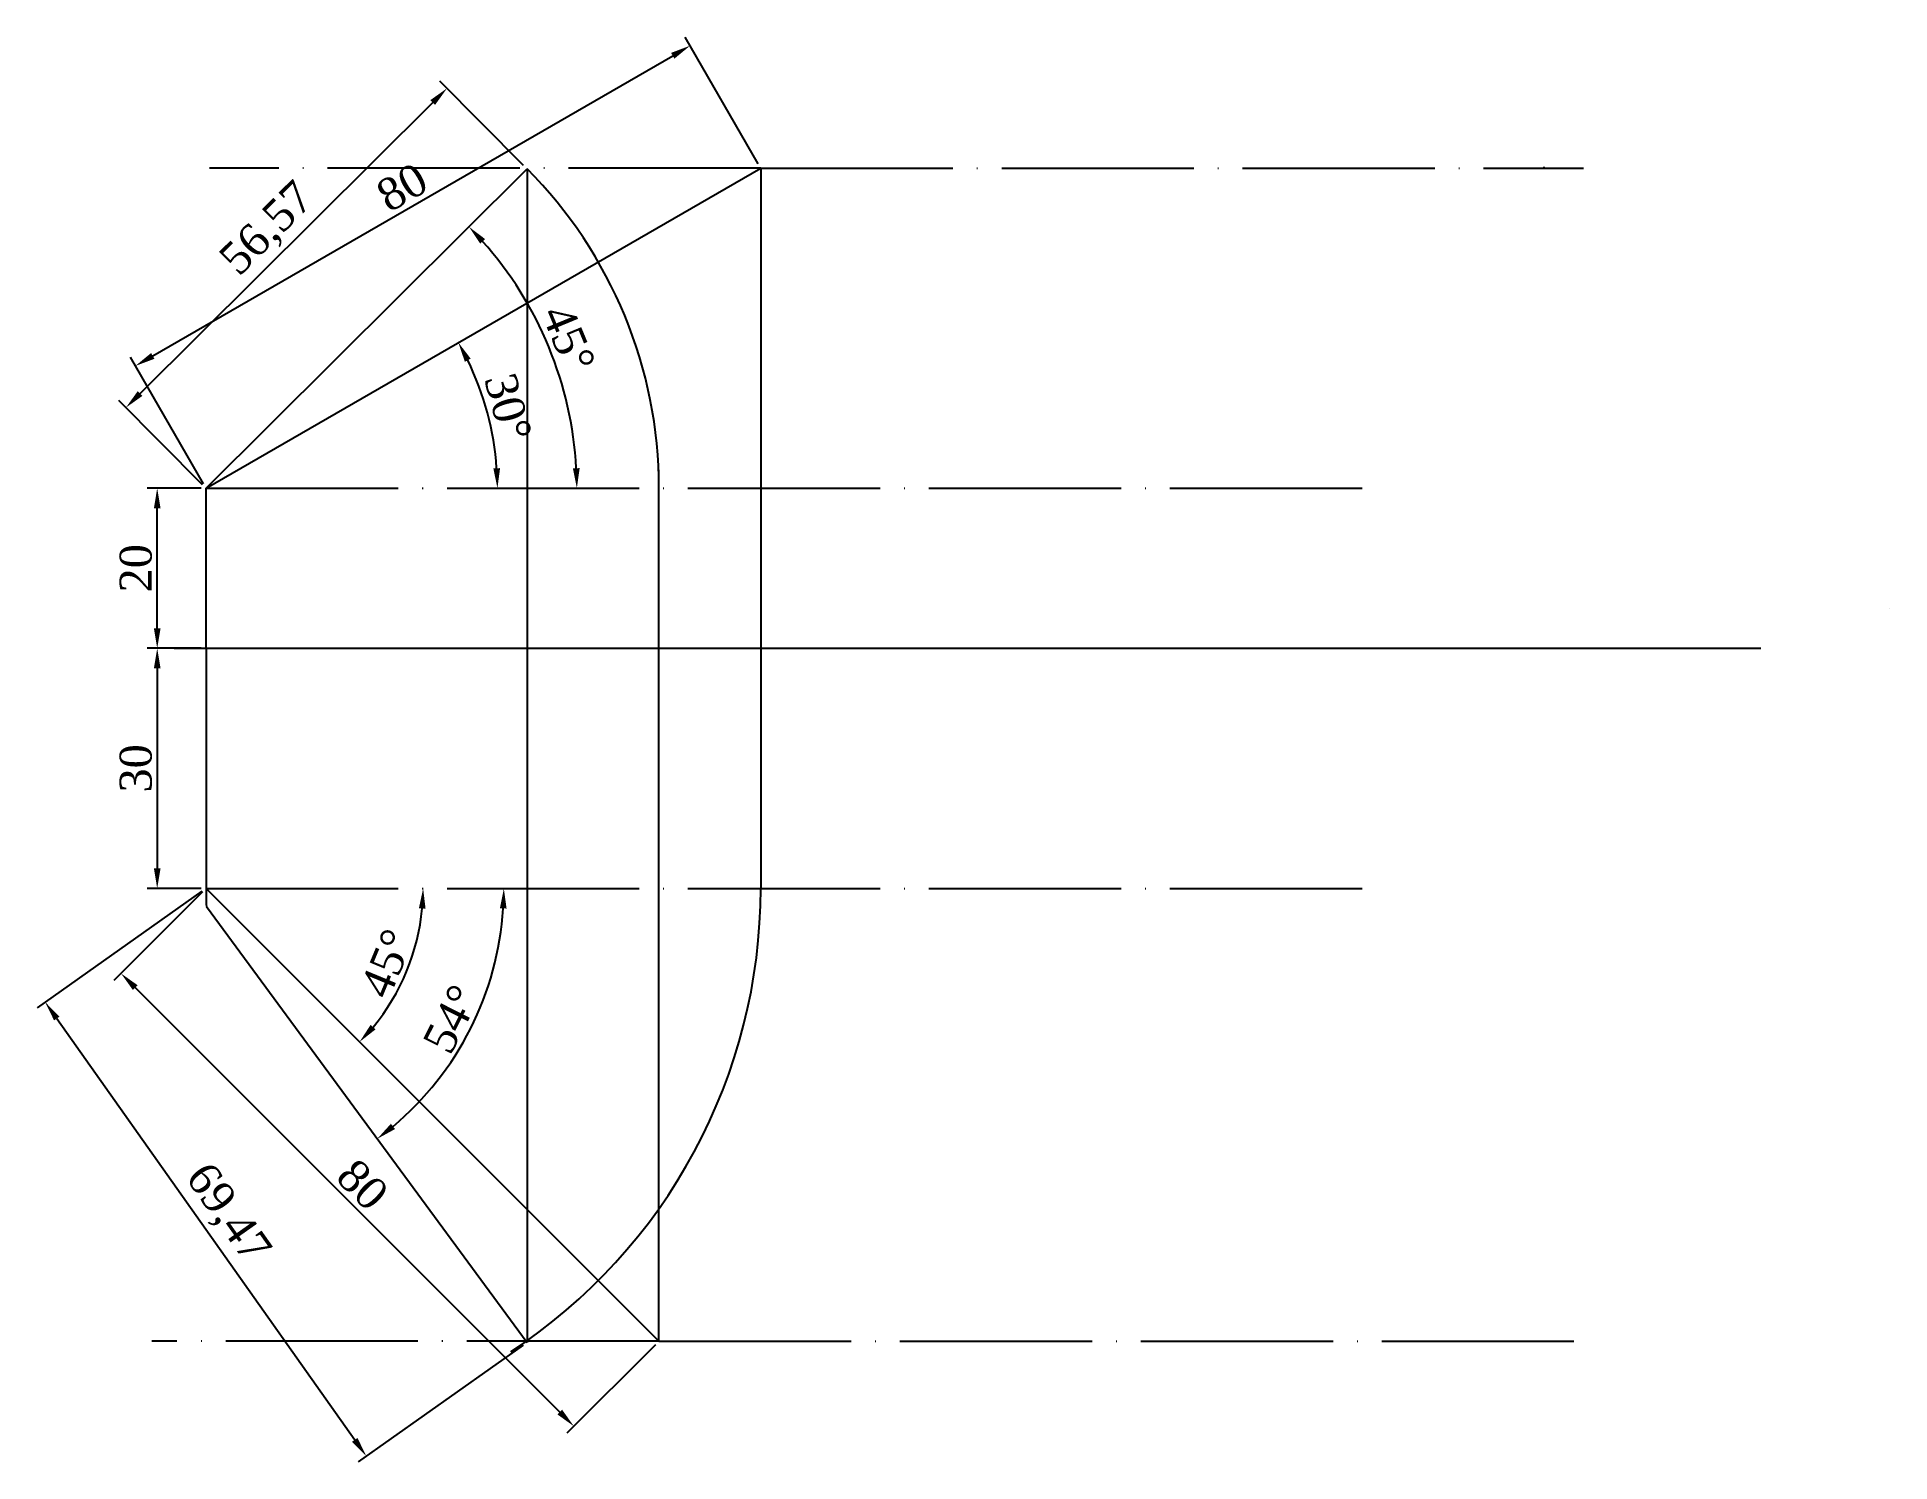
# Paper-space layout 'Layout2' of a CAD drawing. Header units: millimetres. Extents: x 6 to 238, y 16 to 194.
import ezdxf

# ---------------------------------------------------------------- set-up
doc = ezdxf.new("R2010")
doc.units = ezdxf.units.MM
doc.linetypes.add('ACAD_ISO04W100', pattern=[30, 24, -3, 0, -3])
doc.layers.add('center line', color=7, linetype='ACAD_ISO04W100', plot=False)
doc.layers.add('VISIBLE LINE', color=250, linetype='Continuous', plot=False)
doc.layers.add('PROJECTION LINE', color=250, linetype='Continuous')
doc.layers.add('XY LINE', color=250, linetype='Continuous', lineweight=5)
doc.styles.get("Standard").update_dxf_attribs({"font": 'times.ttf', "height": 4})
doc.dimstyles.new('ISO-25', dxfattribs={"dimtxt": 2.5, "dimasz": 2.5, "dimexe": 1.25, "dimexo": 0.625, "dimtad": 1, "dimtoh": 1, "dimtxsty": 'Standard', "dimcen": 2.5, "dimadec": 0, "dimazin": 0, "dimtfac": 1, "dimtmove": 0, "dimatfit": 3, "dimfxl": 1, "dimarcsym": 0})

# ---------------------------------------------------------------- blocks, each defined once
blk = doc.blocks.new('*D8')
at = {"color": 0, "lineweight": -2, "transparency": 16777216}
for p, q in [((26.91, 137.99), (20.18, 137.99)), ((21.43, 120.49), (21.43, 135.49)), ((26.91, 117.99), (20.18, 117.99))]:
    blk.add_line(p, q, dxfattribs=at)
at = {"color": 0, "transparency": 16777216}
for points in [[(21.02, 135.49), (21.85, 135.49), (21.43, 137.99)], [(21.02, 120.49), (21.85, 120.49), (21.43, 117.99)]]:
    blk.add_solid(points, dxfattribs=at)
at = {"layer": 'Defpoints', "color": 0, "transparency": 16777216}
for p in [(21.43, 137.99), (27.53, 137.99), (27.53, 117.99)]:
    blk.add_point(p, dxfattribs=at)
at = {"color": 0, "transparency": 16777216, "insert": (18.77, 127.99), "char_height": 4, "attachment_point": 5, "rotation": 90}
blk.add_mtext('20', dxfattribs=at)
blk = doc.blocks.new('*D9')
at = {"color": 0, "lineweight": -2, "transparency": 16777216}
for p, q in [((26.91, 117.99), (20.18, 117.99)), ((21.43, 115.49), (21.43, 90.49)), ((26.91, 87.99), (20.18, 87.99))]:
    blk.add_line(p, q, dxfattribs=at)
at = {"color": 0, "transparency": 16777216}
for points in [[(21.02, 115.49), (21.85, 115.49), (21.43, 117.99)], [(21.02, 90.49), (21.85, 90.49), (21.43, 87.99)]]:
    blk.add_solid(points, dxfattribs=at)
at = {"layer": 'Defpoints', "color": 0, "transparency": 16777216}
for p in [(27.53, 117.99), (21.43, 87.99), (27.53, 87.99)]:
    blk.add_point(p, dxfattribs=at)
at = {"color": 0, "transparency": 16777216, "insert": (18.77, 102.99), "char_height": 4, "attachment_point": 5, "rotation": 90}
blk.add_mtext('30', dxfattribs=at)
blk = doc.blocks.new('*D11')
at = {"layer": 'Defpoints', "color": 0, "transparency": 16777216}
for p in [(87.99, 193.27), (96.82, 177.99), (27.53, 137.99)]:
    blk.add_point(p, dxfattribs=at)
at = {"layer": 'PROJECTION LINE', "color": 0, "lineweight": -2, "transparency": 16777216}
for p, q in [((96.5, 178.53), (87.37, 194.36)), ((20.88, 154.52), (85.83, 192.02)), ((27.22, 138.53), (18.09, 154.36))]:
    blk.add_line(p, q, dxfattribs=at)
at = {"layer": 'PROJECTION LINE', "color": 0, "transparency": 16777216}
for points in [[(85.62, 192.38), (86.04, 191.66), (87.99, 193.27)], [(20.67, 154.88), (21.08, 154.16), (18.71, 153.27)]]:
    blk.add_solid(points, dxfattribs=at)
at = {"layer": 'PROJECTION LINE', "color": 0, "transparency": 16777216, "insert": (52.02, 175.58), "char_height": 4, "attachment_point": 5, "rotation": 30}
blk.add_mtext('80', dxfattribs=at)
blk = doc.blocks.new('*D12')
at = {"layer": 'Defpoints', "color": 0, "transparency": 16777216}
for p in [(57.63, 187.95), (67.64, 177.88), (27.53, 137.99)]:
    blk.add_point(p, dxfattribs=at)
at = {"layer": 'VISIBLE LINE', "color": 0, "lineweight": -2, "transparency": 16777216}
for p, q in [((67.2, 178.32), (56.75, 188.84)), ((19.29, 149.82), (55.85, 186.19)), ((27.09, 138.43), (16.64, 148.95))]:
    blk.add_line(p, q, dxfattribs=at)
at = {"layer": 'VISIBLE LINE', "color": 0, "transparency": 16777216}
for points in [[(55.56, 186.48), (56.15, 185.89), (57.63, 187.95)], [(19, 150.12), (19.59, 149.53), (17.52, 148.06)]]:
    blk.add_solid(points, dxfattribs=at)
at = {"layer": 'VISIBLE LINE', "color": 0, "transparency": 16777216, "insert": (35.38, 170.22), "char_height": 4, "attachment_point": 5, "rotation": 44.8445}
blk.add_mtext('56,57', dxfattribs=at)
blk = doc.blocks.new('*D13')
at = {"layer": 'Defpoints', "color": 0, "transparency": 16777216}
for p in [(27.53, 87.99), (84.1, 31.42), (73.48, 20.8)]:
    blk.add_point(p, dxfattribs=at)
at = {"layer": 'VISIBLE LINE', "color": 0, "lineweight": -2, "transparency": 16777216}
for p, q in [((27.09, 87.55), (16.03, 76.49)), ((18.68, 75.6), (71.72, 22.57)), ((83.66, 30.98), (72.6, 19.92))]:
    blk.add_line(p, q, dxfattribs=at)
at = {"layer": 'VISIBLE LINE', "color": 0, "transparency": 16777216}
for points in [[(18.98, 75.9), (18.39, 75.31), (16.91, 77.37)], [(72.01, 22.86), (71.42, 22.28), (73.48, 20.8)]]:
    blk.add_solid(points, dxfattribs=at)
at = {"layer": 'VISIBLE LINE', "color": 0, "transparency": 16777216, "insert": (47.08, 50.97), "char_height": 4, "attachment_point": 5, "rotation": 315}
blk.add_mtext('80', dxfattribs=at)
blk = doc.blocks.new('*D14')
at = {"layer": 'Defpoints', "color": 0, "transparency": 16777216}
for p in [(27.53, 87.99), (67.64, 31.27), (47.55, 17.06)]:
    blk.add_point(p, dxfattribs=at)
at = {"layer": 'VISIBLE LINE', "color": 0, "lineweight": -2, "transparency": 16777216}
for p, q in [((27.02, 87.63), (6.42, 73.06)), ((8.89, 71.74), (46.11, 19.1)), ((67.13, 30.91), (46.53, 16.34))]:
    blk.add_line(p, q, dxfattribs=at)
at = {"layer": 'VISIBLE LINE', "color": 0, "transparency": 16777216}
for points in [[(9.23, 71.98), (8.55, 71.5), (7.44, 73.78)], [(46.45, 19.34), (45.77, 18.86), (47.55, 17.06)]]:
    blk.add_solid(points, dxfattribs=at)
at = {"layer": 'VISIBLE LINE', "color": 0, "transparency": 16777216, "insert": (30.04, 47.22), "char_height": 4, "attachment_point": 5, "rotation": 305.2639}
blk.add_mtext('69,47', dxfattribs=at)
blk = doc.blocks.new('*D15')
at = {"layer": 'Defpoints', "color": 0, "transparency": 16777216}
for p in [(96.82, 177.99), (63.37, 144.31), (27.53, 137.99), (27.53, 137.99), (173.83, 137.99)]:
    blk.add_point(p, dxfattribs=at)
at = {"layer": 'XY LINE', "color": 0, "lineweight": -2, "transparency": 16777216}
blk.add_arc((27.53, 137.99), 36.39, 3.9369, 26.0631, dxfattribs=at)
at = {"layer": 'XY LINE', "color": 0, "transparency": 16777216}
for points in [[(59.86, 153.78), (60.59, 154.18), (59.05, 156.19)], [(64.26, 140.5), (63.42, 140.47), (63.93, 137.99)]]:
    blk.add_solid(points, dxfattribs=at)
at = {"layer": 'XY LINE', "color": 0, "transparency": 16777216, "insert": (65.25, 148.1), "char_height": 4, "attachment_point": 5, "rotation": 285}
blk.add_mtext('30°', dxfattribs=at)
blk = doc.blocks.new('*D16')
at = {"layer": 'Defpoints', "color": 0, "transparency": 16777216}
for p in [(67.64, 177.88), (72.28, 149.94), (27.53, 137.99), (27.53, 137.99), (173.83, 137.99)]:
    blk.add_point(p, dxfattribs=at)
at = {"layer": 'XY LINE', "color": 0, "lineweight": -2, "transparency": 16777216}
blk.add_arc((27.53, 137.99), 46.31, 3.0932, 41.7512, dxfattribs=at)
at = {"layer": 'XY LINE', "color": 0, "transparency": 16777216}
for points in [[(61.78, 168.54), (62.39, 169.12), (60.37, 170.65)], [(74.2, 140.5), (73.36, 140.48), (73.85, 137.99)]]:
    blk.add_solid(points, dxfattribs=at)
at = {"layer": 'XY LINE', "color": 0, "transparency": 16777216, "insert": (72.8, 156.67), "char_height": 4, "attachment_point": 5, "rotation": 292.4222}
blk.add_mtext('45°', dxfattribs=at)
blk = doc.blocks.new('*D17')
at = {"layer": 'Defpoints', "color": 0, "transparency": 16777216}
for p in [(27.53, 87.99), (27.53, 87.99), (173.83, 87.99), (51.02, 74.43), (84.1, 31.42)]:
    blk.add_point(p, dxfattribs=at)
at = {"layer": 'XY LINE', "color": 0, "lineweight": -2, "transparency": 16777216}
blk.add_arc((27.53, 87.99), 27.12, 320.2843, 354.7157, dxfattribs=at)
at = {"layer": 'XY LINE', "color": 0, "transparency": 16777216}
for points in [[(54.12, 85.51), (54.95, 85.47), (54.65, 87.99)], [(48.7, 70.38), (48.08, 70.94), (46.71, 68.82)]]:
    blk.add_solid(points, dxfattribs=at)
at = {"layer": 'XY LINE', "color": 0, "transparency": 16777216, "insert": (50.13, 78.63), "char_height": 4, "attachment_point": 5, "rotation": 67.5}
blk.add_mtext('45°', dxfattribs=at)
blk = doc.blocks.new('*D18')
at = {"layer": 'Defpoints', "color": 0, "transparency": 16777216}
for p in [(27.53, 87.99), (173.83, 87.99), (27.57, 85.72), (57.41, 65.29), (67.64, 31.27)]:
    blk.add_point(p, dxfattribs=at)
at = {"layer": 'XY LINE', "color": 0, "lineweight": -2, "transparency": 16777216}
blk.add_arc((25.9, 87.99), 38.84, 310.0396, 356.311, dxfattribs=at)
at = {"layer": 'XY LINE', "color": 0, "transparency": 16777216}
for points in [[(64.24, 85.51), (65.07, 85.48), (64.73, 87.99)], [(51.14, 57.93), (50.62, 58.59), (48.92, 56.71)]]:
    blk.add_solid(points, dxfattribs=at)
at = {"layer": 'XY LINE', "color": 0, "transparency": 16777216, "insert": (58.18, 71.67), "char_height": 4, "attachment_point": 5, "rotation": 63.1753}
blk.add_mtext('54°', dxfattribs=at)

psp = doc.layouts.new('Layout2')

# ---------------------------------------------------------------- linework, layer by layer
for p, q in [((27.534, 117.991), (27.534, 137.991)), ((237.872, 123.011), (237.872, 123.011)), ((23.546, 117.991), (221.732, 117.991)), ((27.534, 117.991), (27.534, 87.991))]:
    psp.add_line(p, q)
at = {"layer": 'center line'}
for p, q in [((96.816, 177.991), (27.973, 177.991)), ((96.816, 177.991), (199.593, 177.991)), ((194.668, 177.991), (194.668, 178.125)), ((27.534, 137.991), (173.831, 137.991)), ((27.534, 87.991), (173.831, 87.991)), ((84.103, 31.422), (20.775, 31.422)), ((84.103, 31.422), (84.103, 31.422)), ((84.103, 31.422), (199.593, 31.422))]:
    psp.add_line(p, q, dxfattribs=at)
at = {"layer": 'PROJECTION LINE'}
for p, q in [((27.534, 137.991), (96.816, 177.991)), ((67.643, 177.882), (67.643, 31.268)), ((96.816, 177.991), (96.816, 87.991)), ((84.103, 31.422), (84.103, 140.276)), ((96.816, 98.641), (96.816, 98.641)), ((96.816, 94.477), (96.816, 94.477)), ((27.534, 87.991), (84.103, 31.422)), ((27.572, 85.717), (67.643, 31.268))]:
    psp.add_line(p, q, dxfattribs=at)
for centre, radius, start, end in [((27.534, 137.991), 56.569, 0, 44.84446), ((96.816, 87.991), 69.282, 180, 181.8804), ((27.534, 87.991), 69.282, 303.32007, 360)]:
    psp.add_arc(centre, radius, start, end, dxfattribs=at)
at = {"layer": 'VISIBLE LINE'}
for p, q in [((27.534, 137.991), (67.643, 177.882)), ((27.534, 87.991), (27.534, 87.991))]:
    psp.add_line(p, q, dxfattribs=at)

# ---------------------------------------------------------------- dimensions: what is measured, and where the dimension line sits
for base, p2, picture, middle in [((21.433, 137.991), (27.534, 137.991), '*D8', (18.773, 127.991)), ((21.433, 87.991), (27.534, 87.991), '*D9', (18.773, 102.991))]:
    dim = psp.add_linear_dim(base=base, p1=(27.534, 117.991), p2=p2, angle=90, dimstyle='ISO-25')
    dim.commit()
    dim.dimension.update_dxf_attribs({"geometry": picture, "text_midpoint": middle})
at = {"layer": 'PROJECTION LINE'}
dim = psp.add_aligned_dim(p1=(27.534, 137.991), p2=(96.816, 177.991), distance=17.648, dimstyle='ISO-25', dxfattribs=at)
dim.commit()
dim.dimension.update_dxf_attribs({"geometry": '*D11', "text_midpoint": (52.022, 175.577)})
at = {"layer": 'VISIBLE LINE'}
for p1, p2, distance, picture, middle in [((27.534, 137.991), (67.643, 177.882), 14.203, '*D12', (35.375, 170.216)), ((27.534, 87.991), (67.643, 31.268), -24.606, '*D14', (30.043, 47.223)), ((27.534, 87.991), (84.103, 31.422), -15.019, '*D13', (47.08, 50.967))]:
    dim = psp.add_aligned_dim(p1=p1, p2=p2, distance=distance, dimstyle='ISO-25', dxfattribs=at)
    dim.commit()
    dim.dimension.update_dxf_attribs({"geometry": picture, "text_midpoint": middle})
at = {"layer": 'XY LINE'}
for base, line1, line2, picture, middle in [((63.373, 144.31), ((27.534, 137.991), (96.816, 177.991)), ((27.534, 137.991), (173.831, 137.991)), '*D15', (65.255, 148.098)), ((72.28, 149.937), ((27.534, 137.991), (67.643, 177.882)), ((27.534, 137.991), (173.831, 137.991)), '*D16', (72.805, 156.67)), ((51.018, 74.432), ((27.534, 87.991), (173.831, 87.991)), ((27.534, 87.991), (84.103, 31.422)), '*D17', (50.129, 78.631)), ((57.41, 65.292), ((27.572, 85.717), (67.643, 31.268)), ((27.534, 87.991), (173.831, 87.991)), '*D18', (58.181, 71.666))]:
    dim = psp.add_angular_dim_2l(base=base, line1=line1, line2=line2, dimstyle='ISO-25', dxfattribs=at)
    dim.commit()
    dim.dimension.update_dxf_attribs({"geometry": picture, "text_midpoint": middle})

doc.saveas('drawing.dxf')
